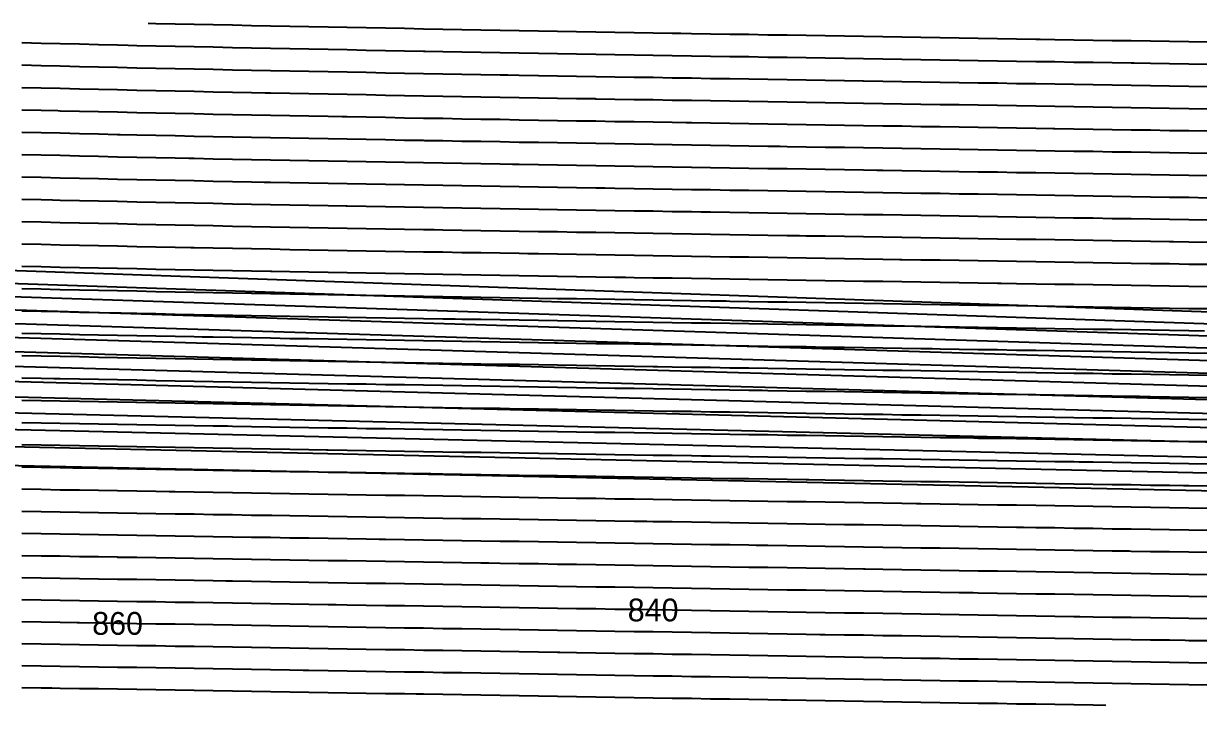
# Model space of a CAD drawing. Header units: metres. Extents: x 3386 to 5486, y 31 to 113.
# Drawn here: x 3765 to 3894, y 32.7 to 107.6 of the extents above; entities that cross this region are included whole.
import ezdxf
from ezdxf.enums import TextEntityAlignment as Align

# ---------------------------------------------------------------- set-up
doc = ezdxf.new("R2010")
doc.units = ezdxf.units.M
for name, color, linetype in [('Vs_320', 7, 'Continuous'), ('Vs_340', 7, 'Continuous'), ('Vs_360', 7, 'Continuous'), ('Vs_380', 7, 'Continuous'), ('Vs_400', 7, 'Continuous'), ('Vs_420', 7, 'Continuous'), ('Vs_440', 7, 'Continuous'), ('Vs_460', 7, 'Continuous'), ('Vs_480', 7, 'Continuous'), ('Vs_500', 7, 'Continuous'), ('Vs_520', 7, 'Continuous'), ('Vs_540', 7, 'Continuous'), ('Vs_560', 7, 'Continuous'), ('Vs_580', 7, 'Continuous'), ('Vs_600', 7, 'Continuous'), ('Vs_620', 7, 'Continuous'), ('Vs_640', 7, 'Continuous'), ('Vs_660', 7, 'Continuous'), ('Vs_680', 7, 'Continuous'), ('Vs_700', 7, 'Continuous'), ('Vs_720', 7, 'Continuous'), ('Vs_740', 7, 'Continuous'), ('Vs_760', 7, 'Continuous'), ('Vs_780', 7, 'Continuous'), ('Vs_800', 7, 'Continuous'), ('Vs_820', 7, 'Continuous'), ('Vs_840', 7, 'Continuous'), ('Vs_860', 7, 'Continuous'), ('Vs_880', 7, 'Continuous'), ('Vs_900', 7, 'Continuous'), ('Vs_920', 7, 'Continuous'), ('Vs_940', 7, 'Continuous'), ('Vs_960', 7, 'Continuous')]:
    doc.layers.add(name, color=color, linetype=linetype)

msp = doc.modelspace()

# ---------------------------------------------------------------- linework, layer by layer
at = {"layer": 'Vs_320'}
msp.add_lwpolyline([(3895.07, 105.52), (3892.97, 105.55), (3890.86, 105.59), (3888.76, 105.62), (3886.66, 105.66), (3884.56, 105.69), (3882.46, 105.72), (3880.36, 105.76), (3878.26, 105.79), (3876.66, 105.82), (3876.16, 105.83), (3874.06, 105.86), (3871.95, 105.9), (3869.85, 105.93), (3867.75, 105.96), (3865.65, 106), (3863.55, 106.03), (3861.45, 106.07), (3859.35, 106.1), (3857.25, 106.14), (3855.15, 106.17), (3853.04, 106.21), (3850.94, 106.24), (3848.84, 106.28), (3846.74, 106.31), (3844.64, 106.35), (3842.54, 106.38), (3840.44, 106.42), (3838.34, 106.45), (3837.17, 106.47), (3836.24, 106.49), (3834.13, 106.52), (3832.03, 106.56), (3829.93, 106.6), (3827.83, 106.63), (3825.73, 106.67), (3823.63, 106.7), (3821.53, 106.74), (3819.43, 106.78), (3817.33, 106.82), (3815.22, 106.85), (3813.12, 106.89), (3811.02, 106.93), (3808.92, 106.97), (3806.82, 107.01), (3804.72, 107.05), (3802.62, 107.09), (3800.52, 107.13), (3800.52, 107.13), (3798.42, 107.17), (3796.31, 107.21), (3794.21, 107.25), (3792.11, 107.29), (3790.01, 107.33), (3787.91, 107.38), (3785.81, 107.42), (3783.71, 107.46), (3781.61, 107.51), (3779.51, 107.55), (3778.67, 107.57)], dxfattribs=at)
at = {"layer": 'Vs_340'}
msp.add_lwpolyline([(3895.07, 103.07), (3892.97, 103.11), (3890.86, 103.14), (3888.76, 103.18), (3886.96, 103.21), (3886.66, 103.21), (3884.56, 103.25), (3882.46, 103.28), (3880.36, 103.31), (3878.26, 103.35), (3876.16, 103.38), (3874.06, 103.42), (3871.95, 103.45), (3869.85, 103.48), (3867.75, 103.52), (3865.65, 103.55), (3863.55, 103.59), (3861.45, 103.62), (3859.35, 103.66), (3857.25, 103.69), (3855.15, 103.73), (3853.04, 103.76), (3850.94, 103.79), (3848.84, 103.83), (3847.02, 103.86), (3846.74, 103.86), (3844.64, 103.9), (3842.54, 103.93), (3840.44, 103.97), (3838.34, 104), (3836.24, 104.04), (3834.13, 104.07), (3832.03, 104.11), (3829.93, 104.15), (3827.83, 104.18), (3825.73, 104.22), (3823.63, 104.25), (3821.53, 104.29), (3819.43, 104.33), (3817.33, 104.36), (3815.22, 104.4), (3813.12, 104.44), (3811.02, 104.48), (3809.08, 104.51), (3808.92, 104.52), (3806.82, 104.55), (3804.72, 104.59), (3802.62, 104.63), (3800.52, 104.67), (3798.42, 104.71), (3796.31, 104.75), (3794.21, 104.79), (3792.11, 104.84), (3790.01, 104.88), (3787.91, 104.92), (3785.81, 104.96), (3783.71, 105.01), (3781.61, 105.05), (3779.51, 105.1), (3777.4, 105.14), (3776.46, 105.17), (3775.3, 105.19), (3773.2, 105.24), (3771.1, 105.29), (3769, 105.34), (3766.9, 105.39), (3764.8, 105.44)], dxfattribs=at)
at = {"layer": 'Vs_360'}
msp.add_lwpolyline([(3895.07, 100.63), (3892.97, 100.66), (3890.86, 100.7), (3888.76, 100.73), (3886.66, 100.77), (3884.56, 100.8), (3882.46, 100.84), (3880.36, 100.87), (3878.26, 100.9), (3876.16, 100.94), (3874.06, 100.97), (3871.95, 101.01), (3869.85, 101.04), (3867.75, 101.07), (3865.65, 101.11), (3863.55, 101.14), (3861.45, 101.18), (3859.35, 101.21), (3857.25, 101.24), (3857.16, 101.25), (3855.15, 101.28), (3853.04, 101.31), (3850.94, 101.35), (3848.84, 101.38), (3846.74, 101.42), (3844.64, 101.45), (3842.54, 101.49), (3840.44, 101.52), (3838.34, 101.56), (3836.24, 101.59), (3834.13, 101.63), (3832.03, 101.66), (3829.93, 101.7), (3827.83, 101.73), (3825.73, 101.77), (3823.63, 101.8), (3821.53, 101.84), (3819.43, 101.88), (3818.17, 101.9), (3817.33, 101.91), (3815.22, 101.95), (3813.12, 101.99), (3811.02, 102.03), (3808.92, 102.06), (3806.82, 102.1), (3804.72, 102.14), (3802.62, 102.18), (3800.52, 102.22), (3798.42, 102.26), (3796.31, 102.3), (3794.21, 102.34), (3792.11, 102.38), (3790.01, 102.42), (3787.91, 102.47), (3785.81, 102.51), (3783.71, 102.55), (3783.7, 102.55), (3781.61, 102.6), (3779.51, 102.64), (3777.4, 102.69), (3775.3, 102.74), (3773.2, 102.78), (3771.1, 102.83), (3769, 102.88), (3766.9, 102.93), (3764.8, 102.99)], dxfattribs=at)
at = {"layer": 'Vs_380'}
msp.add_lwpolyline([(3895.07, 98.19), (3892.97, 98.22), (3890.86, 98.26), (3888.76, 98.29), (3886.66, 98.32), (3884.56, 98.36), (3882.46, 98.39), (3880.36, 98.43), (3878.26, 98.46), (3876.16, 98.49), (3874.06, 98.53), (3871.95, 98.56), (3869.85, 98.6), (3867.75, 98.63), (3867.54, 98.63), (3865.65, 98.66), (3863.55, 98.7), (3861.45, 98.73), (3859.35, 98.77), (3857.25, 98.8), (3855.15, 98.83), (3853.04, 98.87), (3850.94, 98.9), (3848.84, 98.94), (3846.74, 98.97), (3844.64, 99.01), (3842.54, 99.04), (3840.44, 99.07), (3838.34, 99.11), (3836.24, 99.14), (3834.13, 99.18), (3832.03, 99.21), (3829.93, 99.25), (3827.83, 99.28), (3827.75, 99.29), (3825.73, 99.32), (3823.63, 99.36), (3821.53, 99.39), (3819.43, 99.43), (3817.33, 99.46), (3815.22, 99.5), (3813.12, 99.54), (3811.02, 99.58), (3808.92, 99.61), (3806.82, 99.65), (3804.72, 99.69), (3802.62, 99.73), (3800.52, 99.77), (3798.42, 99.81), (3796.31, 99.85), (3794.21, 99.89), (3792.11, 99.93), (3791.53, 99.94), (3790.01, 99.97), (3787.91, 100.01), (3785.81, 100.05), (3783.71, 100.1), (3781.61, 100.14), (3779.51, 100.19), (3777.4, 100.23), (3775.3, 100.28), (3773.2, 100.33), (3771.1, 100.38), (3769, 100.43), (3766.9, 100.48), (3764.8, 100.53)], dxfattribs=at)
at = {"layer": 'Vs_400'}
msp.add_lwpolyline([(3895.07, 95.75), (3892.97, 95.78), (3890.86, 95.81), (3888.76, 95.85), (3886.66, 95.88), (3884.56, 95.92), (3882.46, 95.95), (3880.36, 95.98), (3878.26, 96.02), (3878.08, 96.02), (3876.16, 96.05), (3874.06, 96.08), (3871.95, 96.12), (3869.85, 96.15), (3867.75, 96.19), (3865.65, 96.22), (3863.55, 96.25), (3861.45, 96.29), (3859.35, 96.32), (3857.25, 96.36), (3855.15, 96.39), (3853.04, 96.42), (3850.94, 96.46), (3848.84, 96.49), (3846.74, 96.53), (3844.64, 96.56), (3842.54, 96.59), (3840.44, 96.63), (3838.34, 96.66), (3837.75, 96.67), (3836.24, 96.7), (3834.13, 96.73), (3832.03, 96.77), (3829.93, 96.8), (3827.83, 96.84), (3825.73, 96.87), (3823.63, 96.91), (3821.53, 96.94), (3819.43, 96.98), (3817.33, 97.02), (3815.22, 97.05), (3813.12, 97.09), (3811.02, 97.13), (3808.92, 97.16), (3806.82, 97.2), (3804.72, 97.24), (3802.62, 97.28), (3800.52, 97.32), (3799.98, 97.33), (3798.42, 97.36), (3796.31, 97.4), (3794.21, 97.44), (3792.11, 97.48), (3790.01, 97.52), (3787.91, 97.56), (3785.81, 97.6), (3783.71, 97.65), (3781.61, 97.69), (3779.51, 97.73), (3777.4, 97.78), (3775.3, 97.83), (3773.2, 97.87), (3771.1, 97.92), (3769, 97.97), (3768.73, 97.98), (3766.9, 98.02), (3764.8, 98.08)], dxfattribs=at)
at = {"layer": 'Vs_420'}
msp.add_lwpolyline([(3895.07, 93.3), (3892.97, 93.34), (3890.86, 93.37), (3888.76, 93.41), (3888.72, 93.41), (3886.66, 93.44), (3884.56, 93.47), (3882.46, 93.51), (3880.36, 93.54), (3878.26, 93.58), (3876.16, 93.61), (3874.06, 93.64), (3871.95, 93.68), (3869.85, 93.71), (3867.75, 93.74), (3865.65, 93.78), (3863.55, 93.81), (3861.45, 93.85), (3859.35, 93.88), (3857.25, 93.91), (3855.15, 93.95), (3853.04, 93.98), (3850.94, 94.01), (3848.84, 94.05), (3848.09, 94.06), (3846.74, 94.08), (3844.64, 94.12), (3842.54, 94.15), (3840.44, 94.18), (3838.34, 94.22), (3836.24, 94.25), (3834.13, 94.29), (3832.03, 94.32), (3829.93, 94.36), (3827.83, 94.39), (3825.73, 94.43), (3823.63, 94.46), (3821.53, 94.5), (3819.43, 94.53), (3817.33, 94.57), (3815.22, 94.61), (3813.12, 94.64), (3811.02, 94.68), (3809.05, 94.71), (3808.92, 94.72), (3806.82, 94.75), (3804.72, 94.79), (3802.62, 94.83), (3800.52, 94.87), (3798.42, 94.91), (3796.31, 94.95), (3794.21, 94.99), (3792.11, 95.03), (3790.01, 95.07), (3787.91, 95.11), (3785.81, 95.15), (3783.71, 95.19), (3781.61, 95.24), (3779.51, 95.28), (3777.4, 95.33), (3775.6, 95.37), (3775.3, 95.37), (3773.2, 95.42), (3771.1, 95.47), (3769, 95.52), (3766.9, 95.57), (3764.8, 95.62)], dxfattribs=at)
at = {"layer": 'Vs_440'}
msp.add_lwpolyline([(3895.07, 90.86), (3892.97, 90.9), (3890.86, 90.93), (3888.76, 90.97), (3886.66, 91), (3884.56, 91.03), (3882.46, 91.07), (3880.36, 91.1), (3878.26, 91.13), (3876.16, 91.17), (3874.06, 91.2), (3871.95, 91.24), (3869.85, 91.27), (3867.75, 91.3), (3865.65, 91.34), (3863.55, 91.37), (3861.45, 91.4), (3859.35, 91.44), (3858.69, 91.45), (3857.25, 91.47), (3855.15, 91.5), (3853.04, 91.54), (3850.94, 91.57), (3848.84, 91.61), (3846.74, 91.64), (3844.64, 91.67), (3842.54, 91.71), (3840.44, 91.74), (3838.34, 91.78), (3836.24, 91.81), (3834.13, 91.84), (3832.03, 91.88), (3829.93, 91.91), (3827.83, 91.95), (3825.73, 91.98), (3823.63, 92.02), (3821.53, 92.05), (3819.43, 92.09), (3818.69, 92.1), (3817.33, 92.12), (3815.22, 92.16), (3813.12, 92.2), (3811.02, 92.23), (3808.92, 92.27), (3806.82, 92.31), (3804.72, 92.34), (3802.62, 92.38), (3800.52, 92.42), (3798.42, 92.46), (3796.31, 92.5), (3794.21, 92.54), (3792.11, 92.58), (3790.01, 92.62), (3787.91, 92.66), (3785.81, 92.7), (3783.71, 92.74), (3783.14, 92.75), (3781.61, 92.79), (3779.51, 92.83), (3777.4, 92.87), (3775.3, 92.92), (3773.2, 92.97), (3771.1, 93.02), (3769, 93.07), (3766.9, 93.12), (3764.8, 93.17)], dxfattribs=at)
at = {"layer": 'Vs_460'}
msp.add_lwpolyline([(3895.07, 88.42), (3892.97, 88.46), (3890.86, 88.49), (3888.76, 88.53), (3886.66, 88.56), (3884.56, 88.59), (3882.46, 88.63), (3880.36, 88.66), (3878.26, 88.69), (3876.16, 88.73), (3874.06, 88.76), (3871.95, 88.79), (3869.85, 88.83), (3869.47, 88.83), (3867.75, 88.86), (3865.65, 88.9), (3863.55, 88.93), (3861.45, 88.96), (3859.35, 89), (3857.25, 89.03), (3855.15, 89.06), (3853.04, 89.1), (3850.94, 89.13), (3848.84, 89.16), (3846.74, 89.2), (3844.64, 89.23), (3842.54, 89.26), (3840.44, 89.3), (3838.34, 89.33), (3836.24, 89.37), (3834.13, 89.4), (3832.03, 89.44), (3829.93, 89.47), (3828.83, 89.49), (3827.83, 89.5), (3825.73, 89.54), (3823.63, 89.57), (3821.53, 89.61), (3819.43, 89.64), (3817.33, 89.68), (3815.22, 89.71), (3813.12, 89.75), (3811.02, 89.79), (3808.92, 89.82), (3806.82, 89.86), (3804.72, 89.9), (3802.62, 89.93), (3800.52, 89.97), (3798.42, 90.01), (3796.31, 90.05), (3794.21, 90.09), (3792.11, 90.13), (3791.4, 90.14), (3790.01, 90.17), (3787.91, 90.21), (3785.81, 90.25), (3783.71, 90.29), (3781.61, 90.33), (3779.51, 90.38), (3777.4, 90.42), (3775.3, 90.47), (3773.2, 90.52), (3771.1, 90.56), (3769, 90.61), (3766.9, 90.66), (3764.8, 90.72)], dxfattribs=at)
at = {"layer": 'Vs_480'}
msp.add_lwpolyline([(3895.07, 85.99), (3892.97, 86.02), (3890.86, 86.05), (3888.76, 86.09), (3886.66, 86.12), (3884.56, 86.15), (3882.46, 86.19), (3880.36, 86.22), (3880.36, 86.22), (3878.26, 86.25), (3876.16, 86.29), (3874.06, 86.32), (3871.95, 86.35), (3869.85, 86.39), (3867.75, 86.42), (3865.65, 86.46), (3863.55, 86.49), (3861.45, 86.52), (3859.35, 86.56), (3857.25, 86.59), (3855.15, 86.62), (3853.04, 86.66), (3850.94, 86.69), (3848.84, 86.72), (3846.74, 86.76), (3844.64, 86.79), (3842.54, 86.82), (3840.44, 86.86), (3839.37, 86.87), (3838.34, 86.89), (3836.24, 86.92), (3834.13, 86.96), (3832.03, 86.99), (3829.93, 87.03), (3827.83, 87.06), (3825.73, 87.1), (3823.63, 87.13), (3821.53, 87.17), (3819.43, 87.2), (3817.33, 87.24), (3815.22, 87.27), (3813.12, 87.31), (3811.02, 87.34), (3808.92, 87.38), (3806.82, 87.41), (3804.72, 87.45), (3802.62, 87.49), (3800.52, 87.53), (3800.4, 87.53), (3798.42, 87.56), (3796.31, 87.6), (3794.21, 87.64), (3792.11, 87.68), (3790.01, 87.72), (3787.91, 87.76), (3785.81, 87.8), (3783.71, 87.84), (3781.61, 87.89), (3779.51, 87.93), (3777.4, 87.97), (3775.3, 88.02), (3773.2, 88.06), (3771.1, 88.11), (3769, 88.16), (3768.15, 88.18), (3766.9, 88.21), (3764.8, 88.26)], dxfattribs=at)
at = {"layer": 'Vs_500'}
msp.add_lwpolyline([(3895.07, 83.55), (3892.97, 83.58), (3891.3, 83.61), (3890.86, 83.61), (3888.76, 83.65), (3886.66, 83.68), (3884.56, 83.72), (3882.46, 83.75), (3880.36, 83.78), (3878.26, 83.82), (3876.16, 83.85), (3874.06, 83.88), (3871.95, 83.92), (3869.85, 83.95), (3867.75, 83.98), (3865.65, 84.02), (3863.55, 84.05), (3861.45, 84.08), (3859.35, 84.12), (3857.25, 84.15), (3855.15, 84.18), (3853.04, 84.22), (3850.94, 84.25), (3850.2, 84.26), (3848.84, 84.28), (3846.74, 84.32), (3844.64, 84.35), (3842.54, 84.38), (3840.44, 84.42), (3838.34, 84.45), (3836.24, 84.48), (3834.13, 84.52), (3832.03, 84.55), (3829.93, 84.59), (3827.83, 84.62), (3825.73, 84.65), (3823.63, 84.69), (3821.53, 84.72), (3819.43, 84.76), (3817.33, 84.79), (3815.22, 84.83), (3813.12, 84.86), (3811.02, 84.9), (3810.09, 84.91), (3808.92, 84.93), (3806.82, 84.97), (3804.72, 85.01), (3802.62, 85.04), (3800.52, 85.08), (3798.42, 85.12), (3796.31, 85.16), (3794.21, 85.19), (3792.11, 85.23), (3790.01, 85.27), (3787.91, 85.31), (3785.81, 85.35), (3783.71, 85.39), (3781.61, 85.44), (3779.51, 85.48), (3777.4, 85.52), (3775.31, 85.57), (3775.3, 85.57), (3773.2, 85.61), (3771.1, 85.66), (3769, 85.71), (3766.9, 85.76), (3764.8, 85.81)], dxfattribs=at)
at = {"layer": 'Vs_520'}
msp.add_lwpolyline([(3895.07, 81.11), (3892.97, 81.14), (3890.86, 81.18), (3888.76, 81.21), (3886.66, 81.24), (3884.56, 81.28), (3882.46, 81.31), (3880.36, 81.35), (3878.26, 81.38), (3876.16, 81.41), (3874.06, 81.45), (3871.95, 81.48), (3869.85, 81.51), (3867.75, 81.55), (3865.65, 81.58), (3863.55, 81.61), (3861.45, 81.64), (3861.22, 81.65), (3859.35, 81.68), (3857.25, 81.71), (3855.15, 81.74), (3853.04, 81.78), (3850.94, 81.81), (3848.84, 81.84), (3846.74, 81.88), (3844.64, 81.91), (3842.54, 81.94), (3840.44, 81.98), (3838.34, 82.01), (3836.24, 82.04), (3834.13, 82.08), (3832.03, 82.11), (3829.93, 82.15), (3827.83, 82.18), (3825.73, 82.21), (3823.63, 82.25), (3821.53, 82.28), (3820.36, 82.3), (3819.43, 82.32), (3817.33, 82.35), (3815.22, 82.39), (3813.12, 82.42), (3811.02, 82.46), (3808.92, 82.49), (3806.82, 82.53), (3804.72, 82.56), (3802.62, 82.6), (3800.52, 82.64), (3798.42, 82.67), (3796.31, 82.71), (3794.21, 82.75), (3792.11, 82.79), (3790.01, 82.83), (3787.91, 82.87), (3785.81, 82.91), (3783.71, 82.95), (3783.34, 82.95), (3781.61, 82.99), (3779.51, 83.03), (3777.4, 83.07), (3775.3, 83.12), (3773.2, 83.16), (3771.1, 83.21), (3769, 83.26), (3766.9, 83.31), (3764.8, 83.36)], dxfattribs=at)
at = {"layer": 'Vs_540'}
msp.add_lwpolyline([(3895.07, 78.67), (3892.97, 78.71), (3890.86, 78.74), (3888.76, 78.77), (3886.66, 78.81), (3884.56, 78.84), (3882.46, 78.88), (3880.36, 78.91), (3878.26, 78.94), (3876.16, 78.98), (3874.06, 79.01), (3872.36, 79.04), (3871.95, 79.04), (3869.85, 79.07), (3867.75, 79.11), (3865.65, 79.14), (3863.55, 79.17), (3861.45, 79.21), (3859.35, 79.24), (3857.25, 79.27), (3855.15, 79.31), (3853.04, 79.34), (3850.94, 79.37), (3848.84, 79.41), (3846.74, 79.44), (3844.64, 79.47), (3842.54, 79.51), (3840.44, 79.54), (3838.34, 79.57), (3836.24, 79.61), (3834.13, 79.64), (3832.03, 79.67), (3831.09, 79.69), (3829.93, 79.71), (3827.83, 79.74), (3825.73, 79.77), (3823.63, 79.81), (3821.53, 79.84), (3819.43, 79.88), (3817.33, 79.91), (3815.22, 79.95), (3813.12, 79.98), (3811.02, 80.02), (3808.92, 80.05), (3806.82, 80.09), (3804.72, 80.12), (3802.62, 80.16), (3800.52, 80.19), (3798.42, 80.23), (3796.31, 80.27), (3794.21, 80.31), (3792.26, 80.34), (3792.11, 80.34), (3790.01, 80.38), (3787.91, 80.42), (3785.81, 80.46), (3783.71, 80.5), (3781.61, 80.54), (3779.51, 80.58), (3777.4, 80.63), (3775.3, 80.67), (3773.2, 80.71), (3771.1, 80.76), (3769, 80.81), (3766.9, 80.85), (3764.8, 80.9)], dxfattribs=at)
at = {"layer": 'Vs_560'}
msp.add_lwpolyline([(3895.07, 76.24), (3892.97, 76.27), (3890.86, 76.31), (3888.76, 76.34), (3886.66, 76.37), (3884.56, 76.41), (3883.54, 76.42), (3882.46, 76.44), (3880.36, 76.47), (3878.26, 76.51), (3876.16, 76.54), (3874.06, 76.57), (3871.95, 76.61), (3869.85, 76.64), (3867.75, 76.67), (3865.65, 76.71), (3863.55, 76.74), (3861.45, 76.77), (3859.35, 76.8), (3857.25, 76.84), (3855.15, 76.87), (3853.04, 76.9), (3850.94, 76.94), (3848.84, 76.97), (3846.74, 77), (3844.64, 77.04), (3842.54, 77.07), (3842.15, 77.08), (3840.44, 77.1), (3838.34, 77.14), (3836.24, 77.17), (3834.13, 77.2), (3832.03, 77.24), (3829.93, 77.27), (3827.83, 77.3), (3825.73, 77.34), (3823.63, 77.37), (3821.53, 77.4), (3819.43, 77.44), (3817.33, 77.47), (3815.22, 77.51), (3813.12, 77.54), (3811.02, 77.58), (3808.92, 77.61), (3806.82, 77.65), (3804.72, 77.68), (3802.62, 77.72), (3801.98, 77.73), (3800.52, 77.75), (3798.42, 77.79), (3796.31, 77.83), (3794.21, 77.86), (3792.11, 77.9), (3790.01, 77.94), (3787.91, 77.98), (3785.81, 78.02), (3783.71, 78.06), (3781.61, 78.1), (3779.51, 78.14), (3777.4, 78.18), (3775.3, 78.22), (3773.2, 78.27), (3771.1, 78.31), (3769, 78.36), (3767.88, 78.38), (3766.9, 78.4), (3764.8, 78.45)], dxfattribs=at)
at = {"layer": 'Vs_580'}
msp.add_lwpolyline([(3894.7, 73.81), (3892.97, 73.84), (3890.86, 73.87), (3888.76, 73.9), (3886.66, 73.94), (3884.56, 73.97), (3882.46, 74), (3880.36, 74.04), (3878.26, 74.07), (3876.16, 74.1), (3874.06, 74.14), (3871.95, 74.17), (3869.85, 74.2), (3867.75, 74.24), (3865.65, 74.27), (3863.55, 74.3), (3861.45, 74.34), (3859.35, 74.37), (3857.25, 74.4), (3855.15, 74.44), (3853.41, 74.46), (3853.04, 74.47), (3850.94, 74.5), (3848.84, 74.53), (3846.74, 74.57), (3844.64, 74.6), (3842.54, 74.63), (3840.44, 74.67), (3838.34, 74.7), (3836.24, 74.73), (3834.13, 74.77), (3832.03, 74.8), (3829.93, 74.83), (3827.83, 74.87), (3825.73, 74.9), (3823.63, 74.93), (3821.53, 74.97), (3819.43, 75), (3817.33, 75.04), (3815.22, 75.07), (3813.12, 75.1), (3812.39, 75.12), (3811.02, 75.14), (3808.92, 75.17), (3806.82, 75.21), (3804.72, 75.24), (3802.62, 75.28), (3800.52, 75.31), (3798.42, 75.35), (3796.31, 75.39), (3794.21, 75.42), (3792.11, 75.46), (3790.01, 75.5), (3787.91, 75.54), (3785.81, 75.57), (3783.71, 75.61), (3781.61, 75.65), (3779.51, 75.69), (3777.4, 75.74), (3775.71, 75.77), (3775.3, 75.78), (3773.2, 75.82), (3771.1, 75.86), (3769, 75.91), (3766.9, 75.95), (3764.8, 76)], dxfattribs=at)
at = {"layer": 'Vs_600'}
msp.add_lwpolyline([(3895.07, 71.37), (3892.97, 71.4), (3890.86, 71.44), (3888.76, 71.47), (3886.66, 71.5), (3884.56, 71.54), (3882.46, 71.57), (3880.36, 71.6), (3878.26, 71.64), (3876.16, 71.67), (3874.06, 71.7), (3871.95, 71.74), (3869.85, 71.77), (3867.75, 71.8), (3865.65, 71.84), (3864.79, 71.85), (3863.55, 71.87), (3861.45, 71.9), (3859.35, 71.93), (3857.25, 71.97), (3855.15, 72), (3853.04, 72.03), (3850.94, 72.07), (3848.84, 72.1), (3846.74, 72.13), (3844.64, 72.17), (3842.54, 72.2), (3840.44, 72.23), (3838.34, 72.26), (3836.24, 72.3), (3834.13, 72.33), (3832.03, 72.36), (3829.93, 72.4), (3827.83, 72.43), (3825.73, 72.46), (3823.63, 72.5), (3823.33, 72.5), (3821.53, 72.53), (3819.43, 72.56), (3817.33, 72.6), (3815.22, 72.63), (3813.12, 72.67), (3811.02, 72.7), (3808.92, 72.74), (3806.82, 72.77), (3804.72, 72.81), (3802.62, 72.84), (3800.52, 72.88), (3798.42, 72.91), (3796.31, 72.95), (3794.21, 72.98), (3792.11, 73.02), (3790.01, 73.06), (3787.91, 73.1), (3785.81, 73.13), (3784.59, 73.16), (3783.71, 73.17), (3781.61, 73.21), (3779.51, 73.25), (3777.4, 73.29), (3775.3, 73.33), (3773.2, 73.37), (3771.1, 73.42), (3769, 73.46), (3766.9, 73.51), (3764.8, 73.55)], dxfattribs=at)
at = {"layer": 'Vs_620'}
msp.add_lwpolyline([(3895.07, 68.94), (3892.97, 68.97), (3890.86, 69), (3888.76, 69.04), (3886.66, 69.07), (3884.56, 69.1), (3882.46, 69.14), (3880.36, 69.17), (3878.26, 69.2), (3876.2, 69.24), (3876.16, 69.24), (3874.06, 69.27), (3871.95, 69.3), (3869.85, 69.34), (3867.75, 69.37), (3865.65, 69.4), (3863.55, 69.44), (3861.45, 69.47), (3859.35, 69.5), (3857.25, 69.53), (3855.15, 69.57), (3853.04, 69.6), (3850.94, 69.63), (3848.84, 69.67), (3846.74, 69.7), (3844.64, 69.73), (3842.54, 69.76), (3840.44, 69.8), (3838.34, 69.83), (3836.24, 69.86), (3834.62, 69.89), (3834.13, 69.9), (3832.03, 69.93), (3829.93, 69.96), (3827.83, 70), (3825.73, 70.03), (3823.63, 70.06), (3821.53, 70.1), (3819.43, 70.13), (3817.33, 70.16), (3815.22, 70.2), (3813.12, 70.23), (3811.02, 70.27), (3808.92, 70.3), (3806.82, 70.33), (3804.72, 70.37), (3802.62, 70.4), (3800.52, 70.44), (3798.42, 70.47), (3796.31, 70.51), (3794.41, 70.54), (3794.21, 70.55), (3792.11, 70.58), (3790.01, 70.62), (3787.91, 70.66), (3785.81, 70.69), (3783.71, 70.73), (3781.61, 70.77), (3779.51, 70.81), (3777.4, 70.85), (3775.3, 70.89), (3773.2, 70.93), (3771.1, 70.97), (3769, 71.01), (3766.9, 71.06), (3764.8, 71.1)], dxfattribs=at)
at = {"layer": 'Vs_640'}
msp.add_lwpolyline([(3895.07, 66.5), (3892.97, 66.54), (3890.86, 66.57), (3888.76, 66.6), (3887.57, 66.62), (3886.66, 66.64), (3884.56, 66.67), (3882.46, 66.7), (3880.36, 66.74), (3878.26, 66.77), (3876.16, 66.8), (3874.06, 66.84), (3871.95, 66.87), (3869.85, 66.9), (3867.75, 66.94), (3865.65, 66.97), (3863.55, 67), (3861.45, 67.04), (3859.35, 67.07), (3857.25, 67.1), (3855.15, 67.14), (3853.04, 67.17), (3850.94, 67.2), (3848.84, 67.23), (3846.74, 67.27), (3846.12, 67.28), (3844.64, 67.3), (3842.54, 67.33), (3840.44, 67.37), (3838.34, 67.4), (3836.24, 67.43), (3834.13, 67.46), (3832.03, 67.5), (3829.93, 67.53), (3827.83, 67.56), (3825.73, 67.6), (3823.63, 67.63), (3821.53, 67.66), (3819.43, 67.7), (3817.33, 67.73), (3815.22, 67.76), (3813.12, 67.8), (3811.02, 67.83), (3808.92, 67.87), (3806.82, 67.9), (3805, 67.93), (3804.72, 67.93), (3802.62, 67.97), (3800.52, 68), (3798.42, 68.04), (3796.31, 68.07), (3794.21, 68.11), (3792.11, 68.15), (3790.01, 68.18), (3787.91, 68.22), (3785.81, 68.26), (3783.71, 68.29), (3781.61, 68.33), (3779.51, 68.37), (3777.4, 68.41), (3775.3, 68.45), (3773.2, 68.49), (3771.1, 68.53), (3769, 68.57), (3768.31, 68.58), (3766.9, 68.61), (3764.8, 68.65)], dxfattribs=at)
at = {"layer": 'Vs_660'}
msp.add_lwpolyline([(3895.07, 64.07), (3892.97, 64.11), (3890.86, 64.14), (3888.76, 64.17), (3886.66, 64.21), (3884.56, 64.24), (3882.46, 64.27), (3880.36, 64.31), (3878.26, 64.34), (3876.16, 64.37), (3874.06, 64.41), (3871.95, 64.44), (3869.85, 64.47), (3867.75, 64.51), (3865.65, 64.54), (3863.55, 64.57), (3861.45, 64.6), (3859.35, 64.64), (3857.73, 64.66), (3857.25, 64.67), (3855.15, 64.7), (3853.04, 64.74), (3850.94, 64.77), (3848.84, 64.8), (3846.74, 64.84), (3844.64, 64.87), (3842.54, 64.9), (3840.44, 64.93), (3838.34, 64.97), (3836.24, 65), (3834.13, 65.03), (3832.03, 65.07), (3829.93, 65.1), (3827.83, 65.13), (3825.73, 65.16), (3823.63, 65.2), (3821.53, 65.23), (3819.43, 65.26), (3817.33, 65.3), (3816.17, 65.32), (3815.22, 65.33), (3813.12, 65.37), (3811.02, 65.4), (3808.92, 65.43), (3806.82, 65.47), (3804.72, 65.5), (3802.62, 65.54), (3800.52, 65.57), (3798.42, 65.6), (3796.31, 65.64), (3794.21, 65.67), (3792.11, 65.71), (3790.01, 65.75), (3787.91, 65.78), (3785.81, 65.82), (3783.71, 65.86), (3781.61, 65.89), (3779.51, 65.93), (3777.4, 65.97), (3777.31, 65.97), (3775.3, 66.01), (3773.2, 66.05), (3771.1, 66.09), (3769, 66.13), (3766.9, 66.17), (3764.8, 66.21)], dxfattribs=at)
at = {"layer": 'Vs_680'}
msp.add_lwpolyline([(3895.07, 61.64), (3892.97, 61.67), (3890.86, 61.71), (3888.76, 61.74), (3886.66, 61.78), (3884.56, 61.81), (3882.46, 61.84), (3880.36, 61.88), (3878.26, 61.91), (3876.16, 61.94), (3874.06, 61.98), (3871.95, 62.01), (3869.85, 62.04), (3869.35, 62.05), (3867.75, 62.08), (3865.65, 62.11), (3863.55, 62.14), (3861.45, 62.17), (3859.35, 62.21), (3857.25, 62.24), (3855.15, 62.27), (3853.04, 62.31), (3850.94, 62.34), (3848.84, 62.37), (3846.74, 62.41), (3844.64, 62.44), (3842.54, 62.47), (3840.44, 62.5), (3838.34, 62.54), (3836.24, 62.57), (3834.13, 62.6), (3832.03, 62.64), (3829.93, 62.67), (3827.83, 62.7), (3827.7, 62.7), (3825.73, 62.73), (3823.63, 62.77), (3821.53, 62.8), (3819.43, 62.83), (3817.33, 62.87), (3815.22, 62.9), (3813.12, 62.93), (3811.02, 62.97), (3808.92, 63), (3806.82, 63.04), (3804.72, 63.07), (3802.62, 63.1), (3800.52, 63.14), (3798.42, 63.17), (3796.31, 63.21), (3794.21, 63.24), (3792.11, 63.28), (3790.01, 63.31), (3787.91, 63.35), (3787.38, 63.36), (3785.81, 63.38), (3783.71, 63.42), (3781.61, 63.46), (3779.51, 63.49), (3777.4, 63.53), (3775.3, 63.57), (3773.2, 63.61), (3771.1, 63.65), (3769, 63.68), (3766.9, 63.72), (3764.8, 63.76)], dxfattribs=at)
at = {"layer": 'Vs_700'}
for points in [[(3386.6, 93.52), (4884.3, 41.73)], [(3895.07, 59.21), (3892.97, 59.24), (3890.86, 59.28), (3888.76, 59.31), (3886.66, 59.35), (3884.56, 59.38), (3882.46, 59.41), (3880.92, 59.44), (3880.36, 59.45), (3878.26, 59.48), (3876.16, 59.51), (3874.06, 59.55), (3871.95, 59.58), (3869.85, 59.61), (3867.75, 59.65), (3865.65, 59.68), (3863.55, 59.71), (3861.45, 59.75), (3859.35, 59.78), (3857.25, 59.81), (3855.15, 59.84), (3853.04, 59.88), (3850.94, 59.91), (3848.84, 59.94), (3846.74, 59.98), (3844.64, 60.01), (3842.54, 60.04), (3840.44, 60.07), (3839.44, 60.09), (3838.34, 60.11), (3836.24, 60.14), (3834.13, 60.17), (3832.03, 60.21), (3829.93, 60.24), (3827.83, 60.27), (3825.73, 60.31), (3823.63, 60.34), (3821.53, 60.37), (3819.43, 60.4), (3817.33, 60.44), (3815.22, 60.47), (3813.12, 60.5), (3811.02, 60.54), (3808.92, 60.57), (3806.82, 60.61), (3804.72, 60.64), (3802.62, 60.67), (3800.52, 60.71), (3798.42, 60.74), (3798.26, 60.74), (3796.31, 60.78), (3794.21, 60.81), (3792.11, 60.84), (3790.01, 60.88), (3787.91, 60.92), (3785.81, 60.95), (3783.71, 60.99), (3781.61, 61.02), (3779.51, 61.06), (3777.4, 61.1), (3775.3, 61.13), (3773.2, 61.17), (3771.1, 61.21), (3769, 61.25), (3766.9, 61.28), (3764.8, 61.32)]]:
    msp.add_lwpolyline(points, dxfattribs=at)
at = {"layer": 'Vs_720'}
for points in [[(3386.6, 91.76), (4891.05, 41.06)], [(3895.07, 56.78), (3892.97, 56.82), (3892.4, 56.82), (3890.86, 56.85), (3888.76, 56.88), (3886.66, 56.92), (3884.56, 56.95), (3882.46, 56.98), (3880.36, 57.02), (3878.26, 57.05), (3876.16, 57.08), (3874.06, 57.12), (3871.95, 57.15), (3869.85, 57.18), (3867.75, 57.22), (3865.65, 57.25), (3863.55, 57.28), (3861.45, 57.32), (3859.35, 57.35), (3857.25, 57.38), (3855.15, 57.42), (3853.04, 57.45), (3851.25, 57.48), (3850.94, 57.48), (3848.84, 57.52), (3846.74, 57.55), (3844.64, 57.58), (3842.54, 57.61), (3840.44, 57.65), (3838.34, 57.68), (3836.24, 57.71), (3834.13, 57.75), (3832.03, 57.78), (3829.93, 57.81), (3827.83, 57.84), (3825.73, 57.88), (3823.63, 57.91), (3821.53, 57.94), (3819.43, 57.98), (3817.33, 58.01), (3815.22, 58.04), (3813.12, 58.08), (3811.02, 58.11), (3809.7, 58.13), (3808.92, 58.14), (3806.82, 58.18), (3804.72, 58.21), (3802.62, 58.24), (3800.52, 58.28), (3798.42, 58.31), (3796.31, 58.35), (3794.21, 58.38), (3792.11, 58.41), (3790.01, 58.45), (3787.91, 58.48), (3785.81, 58.52), (3783.71, 58.55), (3781.61, 58.59), (3779.51, 58.63), (3777.4, 58.66), (3775.3, 58.7), (3773.2, 58.73), (3771.1, 58.77), (3770.39, 58.78), (3769, 58.81), (3766.9, 58.85), (3764.8, 58.88)]]:
    msp.add_lwpolyline(points, dxfattribs=at)
at = {"layer": 'Vs_740'}
for points in [[(3386.6, 89.98), (4897.83, 40.41)], [(3895.07, 54.35), (3892.97, 54.39), (3890.86, 54.42), (3888.76, 54.45), (3886.66, 54.49), (3884.56, 54.52), (3882.46, 54.56), (3880.36, 54.59), (3878.26, 54.62), (3876.16, 54.66), (3874.06, 54.69), (3871.95, 54.72), (3869.85, 54.76), (3867.75, 54.79), (3865.65, 54.82), (3863.55, 54.86), (3863.06, 54.86), (3861.45, 54.89), (3859.35, 54.92), (3857.25, 54.96), (3855.15, 54.99), (3853.04, 55.02), (3850.94, 55.06), (3848.84, 55.09), (3846.74, 55.12), (3844.64, 55.15), (3842.54, 55.19), (3840.44, 55.22), (3838.34, 55.25), (3836.24, 55.29), (3834.13, 55.32), (3832.03, 55.35), (3829.93, 55.38), (3827.83, 55.42), (3825.73, 55.45), (3823.63, 55.48), (3821.53, 55.52), (3821.49, 55.52), (3819.43, 55.55), (3817.33, 55.58), (3815.22, 55.62), (3813.12, 55.65), (3811.02, 55.68), (3808.92, 55.72), (3806.82, 55.75), (3804.72, 55.78), (3802.62, 55.82), (3800.52, 55.85), (3798.42, 55.88), (3796.31, 55.92), (3794.21, 55.95), (3792.11, 55.99), (3790.01, 56.02), (3787.91, 56.06), (3785.81, 56.09), (3783.71, 56.12), (3781.61, 56.16), (3780.95, 56.17), (3779.51, 56.2), (3777.4, 56.23), (3775.3, 56.27), (3773.2, 56.3), (3771.1, 56.34), (3769, 56.37), (3766.9, 56.41), (3764.8, 56.45)]]:
    msp.add_lwpolyline(points, dxfattribs=at)
at = {"layer": 'Vs_760'}
for points in [[(3386.6, 88.18), (4904.66, 39.78)], [(3895.07, 51.92), (3892.97, 51.96), (3890.86, 51.99), (3888.76, 52.03), (3886.66, 52.06), (3884.56, 52.09), (3882.46, 52.13), (3880.36, 52.16), (3878.26, 52.2), (3876.16, 52.23), (3874.8, 52.25), (3874.06, 52.26), (3871.95, 52.3), (3869.85, 52.33), (3867.75, 52.36), (3865.65, 52.4), (3863.55, 52.43), (3861.45, 52.46), (3859.35, 52.5), (3857.25, 52.53), (3855.15, 52.56), (3853.04, 52.6), (3850.94, 52.63), (3848.84, 52.66), (3846.74, 52.7), (3844.64, 52.73), (3842.54, 52.76), (3840.44, 52.79), (3838.34, 52.83), (3836.24, 52.86), (3834.13, 52.89), (3833.44, 52.9), (3832.03, 52.93), (3829.93, 52.96), (3827.83, 52.99), (3825.73, 53.03), (3823.63, 53.06), (3821.53, 53.09), (3819.43, 53.12), (3817.33, 53.16), (3815.22, 53.19), (3813.12, 53.22), (3811.02, 53.26), (3808.92, 53.29), (3806.82, 53.32), (3804.72, 53.36), (3802.62, 53.39), (3800.52, 53.42), (3798.42, 53.46), (3796.31, 53.49), (3794.21, 53.53), (3792.26, 53.56), (3792.11, 53.56), (3790.01, 53.59), (3787.91, 53.63), (3785.81, 53.66), (3783.71, 53.7), (3781.61, 53.73), (3779.51, 53.77), (3777.4, 53.8), (3775.3, 53.84), (3773.2, 53.87), (3771.1, 53.91), (3769, 53.94), (3766.9, 53.98), (3764.8, 54.01)]]:
    msp.add_lwpolyline(points, dxfattribs=at)
at = {"layer": 'Vs_780'}
for points in [[(3386.6, 86.31), (4911.55, 39.17)], [(3895.07, 49.5), (3892.97, 49.53), (3890.86, 49.57), (3888.76, 49.6), (3886.66, 49.63), (3886.43, 49.64), (3884.56, 49.67), (3882.46, 49.7), (3880.36, 49.74), (3878.26, 49.77), (3876.16, 49.8), (3874.06, 49.84), (3871.95, 49.87), (3869.85, 49.9), (3867.75, 49.94), (3865.65, 49.97), (3863.55, 50), (3861.45, 50.04), (3859.35, 50.07), (3857.25, 50.11), (3855.15, 50.14), (3853.04, 50.17), (3850.94, 50.2), (3848.84, 50.24), (3846.74, 50.27), (3845.45, 50.29), (3844.64, 50.3), (3842.54, 50.34), (3840.44, 50.37), (3838.34, 50.4), (3836.24, 50.44), (3834.13, 50.47), (3832.03, 50.5), (3829.93, 50.54), (3827.83, 50.57), (3825.73, 50.6), (3823.63, 50.63), (3821.53, 50.67), (3819.43, 50.7), (3817.33, 50.73), (3815.22, 50.77), (3813.12, 50.8), (3811.02, 50.83), (3808.92, 50.87), (3806.82, 50.9), (3804.72, 50.93), (3804.04, 50.94), (3802.62, 50.97), (3800.52, 51), (3798.42, 51.03), (3796.31, 51.07), (3794.21, 51.1), (3792.11, 51.14), (3790.01, 51.17), (3787.91, 51.2), (3785.81, 51.24), (3783.71, 51.27), (3781.61, 51.31), (3779.51, 51.34), (3777.4, 51.37), (3775.3, 51.41), (3773.2, 51.44), (3771.1, 51.48), (3769, 51.51), (3766.9, 51.55), (3764.8, 51.58)]]:
    msp.add_lwpolyline(points, dxfattribs=at)
at = {"layer": 'Vs_800'}
for points in [[(3386.6, 84.42), (4918.53, 38.57)], [(3895.07, 47.07), (3892.97, 47.11), (3890.86, 47.14), (3888.76, 47.17), (3886.66, 47.21), (3884.56, 47.24), (3882.46, 47.28), (3880.36, 47.31), (3878.26, 47.34), (3876.16, 47.38), (3874.06, 47.41), (3871.95, 47.45), (3869.85, 47.48), (3867.75, 47.51), (3865.65, 47.55), (3863.55, 47.58), (3861.45, 47.61), (3859.35, 47.65), (3857.41, 47.68), (3857.25, 47.68), (3855.15, 47.71), (3853.04, 47.75), (3850.94, 47.78), (3848.84, 47.81), (3846.74, 47.85), (3844.64, 47.88), (3842.54, 47.91), (3840.44, 47.95), (3838.34, 47.98), (3836.24, 48.01), (3834.13, 48.05), (3832.03, 48.08), (3829.93, 48.11), (3827.83, 48.15), (3825.73, 48.18), (3823.63, 48.21), (3821.53, 48.25), (3819.43, 48.28), (3817.33, 48.31), (3816.08, 48.33), (3815.22, 48.35), (3813.12, 48.38), (3811.02, 48.41), (3808.92, 48.45), (3806.82, 48.48), (3804.72, 48.51), (3802.62, 48.55), (3800.52, 48.58), (3798.42, 48.61), (3796.31, 48.65), (3794.21, 48.68), (3792.11, 48.71), (3790.01, 48.75), (3787.91, 48.78), (3785.81, 48.81), (3783.71, 48.85), (3781.61, 48.88), (3779.51, 48.92), (3777.4, 48.95), (3775.31, 48.98), (3775.3, 48.99), (3773.2, 49.02), (3771.1, 49.05), (3769, 49.09), (3766.9, 49.12), (3764.8, 49.16)]]:
    msp.add_lwpolyline(points, dxfattribs=at)
at = {"layer": 'Vs_820'}
for points in [[(3386.6, 82.46), (4925.61, 37.98)], [(3895.07, 44.65), (3892.97, 44.68), (3890.86, 44.72), (3888.76, 44.75), (3886.66, 44.78), (3884.56, 44.82), (3882.46, 44.85), (3880.36, 44.89), (3878.26, 44.92), (3876.16, 44.95), (3874.06, 44.99), (3871.95, 45.02), (3869.85, 45.06), (3869.28, 45.07), (3867.75, 45.09), (3865.65, 45.12), (3863.55, 45.16), (3861.45, 45.19), (3859.35, 45.22), (3857.25, 45.26), (3855.15, 45.29), (3853.04, 45.33), (3850.94, 45.36), (3848.84, 45.39), (3846.74, 45.43), (3844.64, 45.46), (3842.54, 45.49), (3840.44, 45.53), (3838.34, 45.56), (3836.24, 45.59), (3834.13, 45.63), (3832.03, 45.66), (3829.93, 45.69), (3828.23, 45.72), (3827.83, 45.72), (3825.73, 45.76), (3823.63, 45.79), (3821.53, 45.82), (3819.43, 45.86), (3817.33, 45.89), (3815.22, 45.92), (3813.12, 45.96), (3811.02, 45.99), (3808.92, 46.02), (3806.82, 46.06), (3804.72, 46.09), (3802.62, 46.12), (3800.52, 46.16), (3798.42, 46.19), (3796.31, 46.23), (3794.21, 46.26), (3792.11, 46.29), (3790.01, 46.33), (3787.91, 46.36), (3787.18, 46.37), (3785.81, 46.39), (3783.71, 46.43), (3781.61, 46.46), (3779.51, 46.5), (3777.4, 46.53), (3775.3, 46.56), (3773.2, 46.6), (3771.1, 46.63), (3769, 46.66), (3766.9, 46.7), (3764.8, 46.73)]]:
    msp.add_lwpolyline(points, dxfattribs=at)
at = {"layer": 'Vs_840'}
for points in [[(3386.6, 80.45), (4932.83, 37.41)], [(3895.07, 42.22), (3892.97, 42.26), (3890.86, 42.29), (3888.76, 42.33), (3886.66, 42.36), (3884.56, 42.39), (3882.46, 42.43), (3881.01, 42.45), (3880.36, 42.46), (3878.26, 42.5), (3876.16, 42.53), (3874.06, 42.57), (3871.95, 42.6), (3869.85, 42.63), (3867.75, 42.67), (3865.65, 42.7), (3863.55, 42.73), (3861.45, 42.77), (3859.35, 42.8), (3857.25, 42.84), (3855.15, 42.87), (3853.04, 42.9), (3850.94, 42.94), (3848.84, 42.97), (3846.74, 43), (3844.64, 43.04), (3842.54, 43.07), (3840.44, 43.1), (3840.38, 43.11), (3838.34, 43.14), (3836.24, 43.17), (3834.13, 43.2), (3832.03, 43.24), (3829.93, 43.27), (3827.83, 43.31), (3825.73, 43.34), (3823.63, 43.37), (3821.53, 43.41), (3819.43, 43.44), (3817.33, 43.47), (3815.22, 43.51), (3813.12, 43.54), (3811.02, 43.57), (3808.92, 43.61), (3806.82, 43.64), (3804.72, 43.67), (3802.62, 43.71), (3800.52, 43.74), (3799.32, 43.76), (3798.42, 43.77), (3796.31, 43.81), (3794.21, 43.84), (3792.11, 43.87), (3790.01, 43.91), (3787.91, 43.94), (3785.81, 43.98), (3783.71, 44.01), (3781.61, 44.04), (3779.51, 44.08), (3777.4, 44.11), (3775.3, 44.14), (3773.2, 44.18), (3771.1, 44.21), (3769, 44.25), (3766.9, 44.28), (3764.8, 44.31)]]:
    msp.add_lwpolyline(points, dxfattribs=at)
at = {"layer": 'Vs_860'}
for points in [[(3386.6, 78.39), (4940.26, 36.85)], [(3895.07, 39.8), (3892.97, 39.83), (3892.59, 39.84), (3890.86, 39.87), (3888.76, 39.9), (3886.66, 39.94), (3884.56, 39.97), (3882.46, 40.01), (3880.36, 40.04), (3878.26, 40.07), (3876.16, 40.11), (3874.06, 40.14), (3871.95, 40.18), (3869.85, 40.21), (3867.75, 40.25), (3865.65, 40.28), (3863.55, 40.31), (3861.45, 40.35), (3859.35, 40.38), (3857.25, 40.42), (3855.15, 40.45), (3853.04, 40.48), (3852.45, 40.49), (3850.94, 40.52), (3848.84, 40.55), (3846.74, 40.58), (3844.64, 40.62), (3842.54, 40.65), (3840.44, 40.69), (3838.34, 40.72), (3836.24, 40.75), (3834.13, 40.79), (3832.03, 40.82), (3829.93, 40.85), (3827.83, 40.89), (3825.73, 40.92), (3823.63, 40.95), (3821.53, 40.99), (3819.43, 41.02), (3817.33, 41.05), (3815.22, 41.09), (3813.12, 41.12), (3811.59, 41.15), (3811.02, 41.15), (3808.92, 41.19), (3806.82, 41.22), (3804.72, 41.26), (3802.62, 41.29), (3800.52, 41.32), (3798.42, 41.36), (3796.31, 41.39), (3794.21, 41.42), (3792.11, 41.46), (3790.01, 41.49), (3787.91, 41.53), (3785.81, 41.56), (3783.71, 41.59), (3781.61, 41.63), (3779.51, 41.66), (3777.4, 41.69), (3775.3, 41.73), (3773.2, 41.76), (3771.1, 41.8), (3770.86, 41.8), (3769, 41.83), (3766.9, 41.86), (3764.8, 41.9)]]:
    msp.add_lwpolyline(points, dxfattribs=at)
at = {"layer": 'Vs_880'}
for points in [[(3386.6, 76.24), (4947.95, 36.3)], [(3895.07, 37.38), (3892.97, 37.41), (3890.86, 37.45), (3888.76, 37.48), (3886.66, 37.51), (3884.56, 37.55), (3882.46, 37.58), (3880.36, 37.62), (3878.26, 37.65), (3876.16, 37.69), (3874.06, 37.72), (3871.95, 37.76), (3869.85, 37.79), (3867.75, 37.82), (3865.65, 37.86), (3864.39, 37.88), (3863.55, 37.89), (3861.45, 37.93), (3859.35, 37.96), (3857.25, 38), (3855.15, 38.03), (3853.04, 38.06), (3850.94, 38.1), (3848.84, 38.13), (3846.74, 38.17), (3844.64, 38.2), (3842.54, 38.23), (3840.44, 38.27), (3838.34, 38.3), (3836.24, 38.33), (3834.13, 38.37), (3832.03, 38.4), (3829.93, 38.44), (3827.83, 38.47), (3825.73, 38.5), (3823.88, 38.53), (3823.63, 38.54), (3821.53, 38.57), (3819.43, 38.6), (3817.33, 38.64), (3815.22, 38.67), (3813.12, 38.71), (3811.02, 38.74), (3808.92, 38.77), (3806.82, 38.81), (3804.72, 38.84), (3802.62, 38.87), (3800.52, 38.91), (3798.42, 38.94), (3796.31, 38.98), (3794.21, 39.01), (3792.11, 39.04), (3790.01, 39.08), (3787.91, 39.11), (3785.81, 39.15), (3783.71, 39.18), (3783.27, 39.19), (3781.61, 39.21), (3779.51, 39.25), (3777.4, 39.28), (3775.3, 39.31), (3773.2, 39.35), (3771.1, 39.38), (3769, 39.42), (3766.9, 39.45), (3764.8, 39.48)]]:
    msp.add_lwpolyline(points, dxfattribs=at)
at = {"layer": 'Vs_900'}
for points in [[(3386.6, 74.05), (4956.08, 35.76)], [(3895.07, 34.95), (3892.97, 34.99), (3890.86, 35.02), (3888.76, 35.06), (3886.66, 35.09), (3884.56, 35.13), (3882.46, 35.16), (3880.36, 35.2), (3878.26, 35.23), (3876.18, 35.27), (3876.16, 35.27), (3874.06, 35.3), (3871.95, 35.34), (3869.85, 35.37), (3867.75, 35.4), (3865.65, 35.44), (3863.55, 35.47), (3861.45, 35.51), (3859.35, 35.54), (3857.25, 35.58), (3855.15, 35.61), (3853.04, 35.64), (3850.94, 35.68), (3848.84, 35.71), (3846.74, 35.75), (3844.64, 35.78), (3842.54, 35.82), (3840.44, 35.85), (3838.34, 35.88), (3836.24, 35.92), (3836.1, 35.92), (3834.13, 35.95), (3832.03, 35.99), (3829.93, 36.02), (3827.83, 36.05), (3825.73, 36.09), (3823.63, 36.12), (3821.53, 36.16), (3819.43, 36.19), (3817.33, 36.22), (3815.22, 36.26), (3813.12, 36.29), (3811.02, 36.32), (3808.92, 36.36), (3806.82, 36.39), (3804.72, 36.43), (3802.62, 36.46), (3800.52, 36.49), (3798.42, 36.53), (3796.31, 36.56), (3795.7, 36.57), (3794.21, 36.6), (3792.11, 36.63), (3790.01, 36.67), (3787.91, 36.7), (3785.81, 36.73), (3783.71, 36.77), (3781.61, 36.8), (3779.51, 36.84), (3777.4, 36.87), (3775.3, 36.9), (3773.2, 36.94), (3771.1, 36.97), (3769, 37), (3766.9, 37.04), (3764.8, 37.07)]]:
    msp.add_lwpolyline(points, dxfattribs=at)
at = {"layer": 'Vs_920'}
for points in [[(3386.6, 71.77), (4964.96, 35.21)], [(3883.87, 32.72), (3882.46, 32.74), (3880.36, 32.78), (3878.26, 32.81), (3876.16, 32.85), (3874.06, 32.88), (3871.95, 32.92), (3869.85, 32.95), (3867.75, 32.99), (3865.65, 33.02), (3863.55, 33.06), (3861.45, 33.09), (3859.35, 33.12), (3857.25, 33.16), (3855.15, 33.19), (3853.04, 33.23), (3850.94, 33.26), (3848.84, 33.3), (3848.21, 33.31), (3846.74, 33.33), (3844.64, 33.36), (3842.54, 33.4), (3840.44, 33.43), (3838.34, 33.47), (3836.24, 33.5), (3834.13, 33.54), (3832.03, 33.57), (3829.93, 33.6), (3827.83, 33.64), (3825.73, 33.67), (3823.63, 33.71), (3821.53, 33.74), (3819.43, 33.78), (3817.33, 33.81), (3815.22, 33.84), (3813.12, 33.88), (3811.02, 33.91), (3808.92, 33.95), (3808.1, 33.96), (3806.82, 33.98), (3804.72, 34.01), (3802.62, 34.05), (3800.52, 34.08), (3798.42, 34.12), (3796.31, 34.15), (3794.21, 34.19), (3792.11, 34.22), (3790.01, 34.26), (3787.91, 34.29), (3785.81, 34.32), (3783.71, 34.36), (3781.61, 34.39), (3779.51, 34.43), (3777.4, 34.46), (3775.3, 34.5), (3773.2, 34.53), (3771.1, 34.56), (3769, 34.6), (3768.06, 34.61), (3766.9, 34.63), (3764.8, 34.67)]]:
    msp.add_lwpolyline(points, dxfattribs=at)
at = {"layer": 'Vs_940'}
msp.add_lwpolyline([(3386.6, 69.42), (4975.33, 34.54)], dxfattribs=at)
at = {"layer": 'Vs_960'}
msp.add_lwpolyline([(3386.6, 67.02), (4989.58, 33.19)], dxfattribs=at)

# ---------------------------------------------------------------- texts
at = {"layer": 'Vs_840'}
msp.add_text('840', height=2.5, dxfattribs=at).set_placement((3834.13, 43.2), align=Align.MIDDLE_CENTER)
at = {"layer": 'Vs_860'}
msp.add_text('860', height=2.5, dxfattribs=at).set_placement((3775.3, 41.73), align=Align.MIDDLE_CENTER)

doc.saveas('drawing.dxf')
